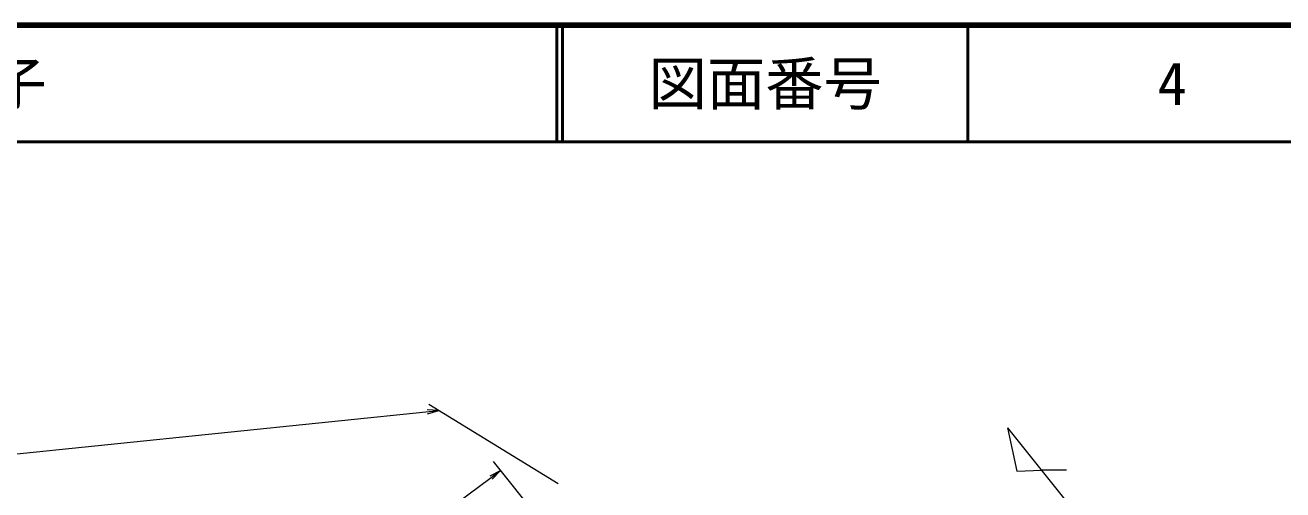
# Model space of a CAD drawing. Units: millimetres, scale not verified. Extents: x 40000 to 680000, y 20000 to 380000.
# Drawn here: x 463188 to 570988, y 340174 to 380000 of the extents above; entities that cross this region are included whole.
import ezdxf
from ezdxf.enums import TextEntityAlignment as Align

# ---------------------------------------------------------------- set-up
doc = ezdxf.new("R2010")
doc.units = ezdxf.units.MM
doc.header["$LTSCALE"] = 1000
for name, color, linetype, lineweight in [('M-BGD', 7, 'Continuous', 13), ('M-STR-HTXT', 7, 'Continuous', 13), ('M-TTL', 2, 'Continuous', 140), ('M-TTL-LINE', 7, 'Continuous', 50)]:
    doc.layers.add(name, color=color, linetype=linetype, lineweight=lineweight)
doc.layers.add('M-TTL-TXT', color=7, linetype='Continuous')
doc.styles.add('ＭＳ ゴシック', font='')
doc.styles.get('ＭＳ ゴシック').set_extended_font_data('MS Gothic')

# ---------------------------------------------------------------- blocks, each defined once
blk = doc.blocks.new('open_arrow')
at = {"color": 0, "linetype": 'Continuous', "lineweight": -2}
blk.add_lwpolyline([(7.5, 1.25), (0, 0), (7.5, -1.25)], dxfattribs=at)

msp = doc.modelspace()

# ---------------------------------------------------------------- linework, layer by layer
at = {"layer": 'M-BGD'}
for p, q in [((547401, 345501), (553704, 337623)), ((552434, 341856), (550317, 341856))]:
    msp.add_line(p, q, dxfattribs=at)
msp.add_lwpolyline([(547401, 345501), (548201, 341771), (550317, 341856)], dxfattribs=at)
at = {"layer": 'M-STR-HTXT'}
for p, q in [((508887, 340696), (497799, 347490)), ((351098, 331877), (498652, 346968)), ((478952, 323441), (503913, 341800)), ((517201, 325276), (503321, 342606))]:
    msp.add_line(p, q, dxfattribs=at)
at = {"layer": 'M-TTL'}
msp.add_line((680000, 380000), (40000, 380000), dxfattribs=at)
at = {"layer": 'M-TTL-LINE'}
for p, q in [((508747, 380000), (508747, 370000)), ((509247, 380000), (509247, 370000)), ((543997, 380000), (543997, 370000)), ((40000, 370000), (680000, 370000))]:
    msp.add_line(p, q, dxfattribs=at)

# ---------------------------------------------------------------- block references
at = {"layer": 'M-STR-HTXT', "xscale": 133, "yscale": 133}
for p, rotation in [((498652, 346968), 185.8), ((503913, 341800), 216.3)]:
    msp.add_blockref('open_arrow', p, dxfattribs=dict(at, rotation=rotation))

# ---------------------------------------------------------------- texts
at = {"layer": 'M-TTL-TXT', "style": 'ＭＳ ゴシック'}
msp.add_text('下関市豊田町大字上杢路子', height=3666, dxfattribs=at).set_placement((405024, 375000), align=Align.MIDDLE_LEFT)
for s, p in [('図面番号', (526622, 375000)), ('4', (561497, 375000))]:
    msp.add_text(s, height=3666, dxfattribs=at).set_placement(p, align=Align.MIDDLE_CENTER)

doc.saveas('drawing.dxf')
